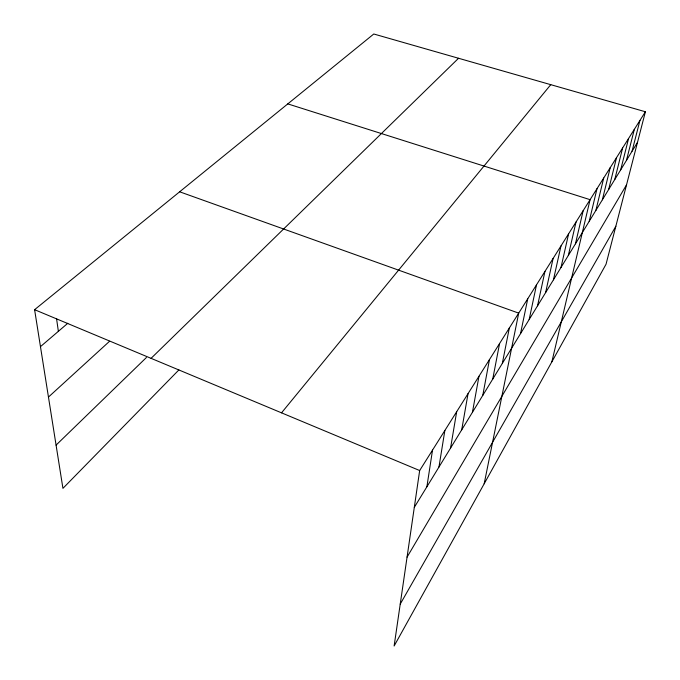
<?xml version="1.0" encoding="UTF-8"?>
<svg xmlns="http://www.w3.org/2000/svg" width="680" height="680" viewBox="0 0 680 680"><rect width="100%" height="100%" fill="white"/><g stroke="black" fill="none" stroke-linecap="round" stroke-linejoin="round"><path stroke-width="1.02" d="M645.396 111.758L419.662 470.543L394.128 646L606.042 264.223L645.396 111.758L373.779 34L34.603 309.689L62.934 488.359L178.891 369.92M426.887 486.787L432.523 450.1M438.957 467.041L444.856 430.508M450.56 448.069L456.679 411.697M461.712 429.828L468.044 393.644M472.438 412.275L478.966 376.286M482.774 395.377L489.464 359.592M492.737 379.091L499.579 343.519M502.333 363.392L509.32 328.041M484.177 483.777L518.704 313.123L179.647 191.794M520.54 333.616L527.756 298.732M529.185 319.481L536.503 284.844M537.54 305.822L544.943 271.422M545.615 292.613L553.095 258.459M553.435 279.828L560.983 245.922M561 267.452L568.616 233.801M568.336 255.459L576.002 222.054M575.442 243.839L583.151 210.69M551.871 361.82L590.087 199.673L287.793 103.887M589.22 221.306L597.006 188.674M595.892 210.392L603.712 178.016M602.369 199.801L610.207 167.688M608.659 189.516L616.513 157.667M614.762 179.537L622.634 147.942M620.687 169.839L628.575 138.499M626.45 160.412L634.346 129.328M632.052 151.249L639.948 120.419M400.223 604.112L615.851 226.236M407.056 557.141L626.527 184.858M414.307 507.356L637.5 142.341M281.528 412.837L550.766 84.668M151.079 358.343L458.55 58.267M56.083 445.119L146.43 357.493M48.458 397.077L109.573 341.258M40.46 346.647L67.796 323.28M34.603 309.689L419.662 470.543M56.567 318.75L58.37 331.33"/></g></svg>
